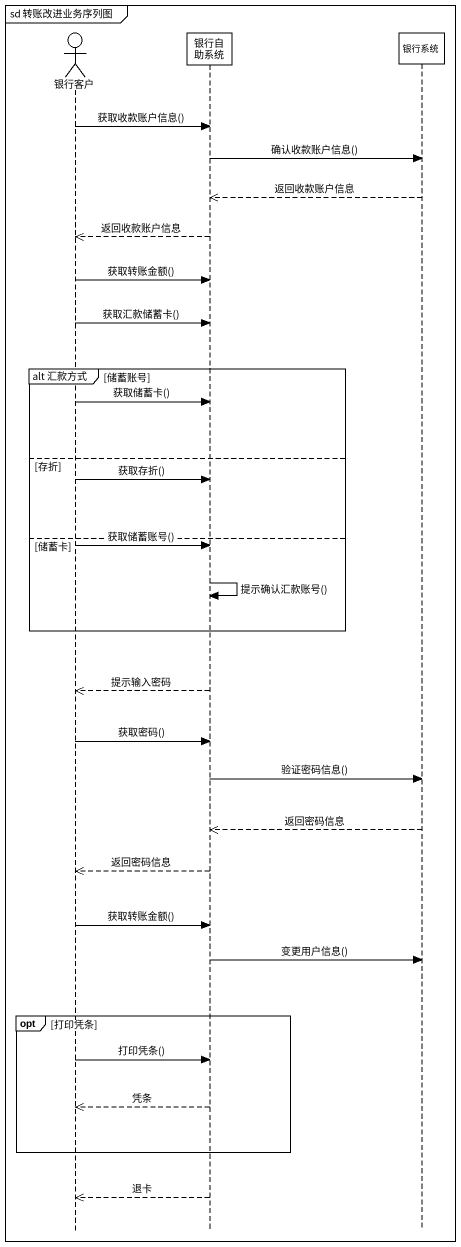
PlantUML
@startuml
mainframe sd 转账改进业务序列图
hide footbox
actor 银行客户
participant 银行自助系统
participant 银行系统

银行客户 -> 银行自助系统 : 获取收款账户信息()
银行自助系统 -> 银行系统 : 确认收款账户信息()
银行系统 -->> 银行自助系统 : 返回收款账户信息
银行自助系统 -->> 银行客户 : 返回收款账户信息
银行客户 -> 银行自助系统 : 获取转账金额()
银行客户 -> 银行自助系统 : 获取汇款储蓄卡()
group alt 汇款方式 [储蓄账号]
  银行客户 -> 银行自助系统 : 获取储蓄卡()
else 存折
  银行客户 -> 银行自助系统 : 获取存折()
else 储蓄卡
  银行客户 -> 银行自助系统 : 获取储蓄账号()
  银行自助系统 -> 银行自助系统 : 提示确认汇款账号()
end
银行自助系统 -->> 银行客户 : 提示输入密码
银行客户 -> 银行自助系统 : 获取密码()
银行自助系统 -> 银行系统 : 验证密码信息()
银行系统 -->> 银行自助系统 : 返回密码信息
银行自助系统 -->> 银行客户 : 返回密码信息
银行客户 -> 银行自助系统 : 获取转账金额()
银行自助系统 -> 银行系统 : 变更用户信息()
opt 打印凭条
  银行客户 -> 银行自助系统 : 打印凭条()
  银行自助系统 -->> 银行客户 : 凭条
end
银行自助系统 -->> 银行客户 : 退卡
@enduml
